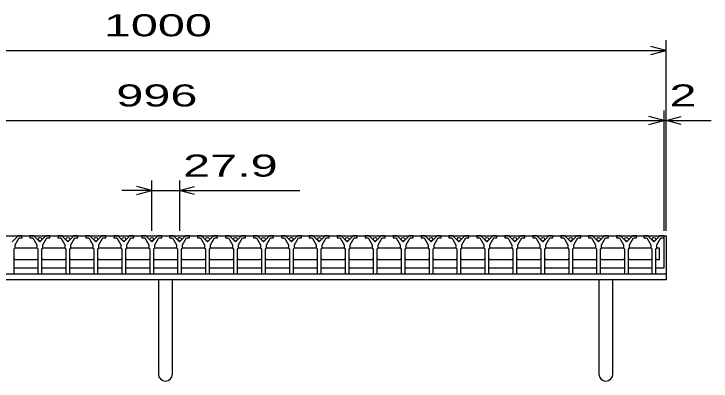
# Model space of a CAD drawing. Units: millimetres, scale not verified. Extents: x -1820 to 1724, y -1285 to 1059.
# Drawn here: x -1079 to -383, y -632 to -266 of the extents above; entities that cross this region are included whole.
import ezdxf
from ezdxf.enums import TextEntityAlignment as Align

# ---------------------------------------------------------------- set-up
doc = ezdxf.new("R2010")
doc.units = ezdxf.units.MM
doc.header["$LTSCALE"] = 10
for name, color, linetype, lineweight in [('16', 3, 'Continuous', 25), ('17', 3, 'Continuous', 25), ('19', 6, 'Continuous', 25), ('22', 2, 'Continuous', 25)]:
    doc.layers.add(name, color=color, linetype=linetype, lineweight=lineweight)
doc.styles.add('ベクトル', font='')
doc.styles.get('ベクトル').set_extended_font_data('ベクトル')

msp = doc.modelspace()

# ---------------------------------------------------------------- linework, layer by layer
at = {"layer": '16'}
for p, q in [((-1426, -487), (-430, -487)), ((-1075.2, -487), (-1081.2, -493)), ((-1071.2, -487), (-1075.2, -487)), ((-1071.2, -489), (-1071.2, -487)), ((-1063.3, -487), (-1063.3, -489)), ((-1059.3, -487), (-1063.3, -487)), ((-1053.3, -493), (-1059.3, -487)), ((-1047.3, -487), (-1053.3, -493)), ((-1043.3, -487), (-1047.3, -487)), ((-1043.3, -489), (-1043.3, -487)), ((-1035.4, -487), (-1035.4, -489)), ((-1031.4, -487), (-1035.4, -487)), ((-1025.4, -493), (-1031.4, -487)), ((-1019.4, -487), (-1025.4, -493)), ((-1015.4, -487), (-1019.4, -487)), ((-1015.4, -489), (-1015.4, -487)), ((-1007.5, -487), (-1007.5, -489)), ((-1003.5, -487), (-1007.5, -487)), ((-997.5, -493), (-1003.5, -487)), ((-991.5, -487), (-997.5, -493)), ((-987.5, -487), (-991.5, -487)), ((-987.5, -489), (-987.5, -487)), ((-979.6, -487), (-979.6, -489)), ((-975.6, -487), (-979.6, -487)), ((-969.6, -493), (-975.6, -487)), ((-963.6, -487), (-969.6, -493)), ((-959.6, -487), (-963.6, -487)), ((-959.6, -489), (-959.6, -487)), ((-951.7, -487), (-951.7, -489)), ((-947.7, -487), (-951.7, -487)), ((-941.7, -493), (-947.7, -487)), ((-935.7, -487), (-941.7, -493)), ((-931.7, -487), (-935.7, -487)), ((-931.7, -489), (-931.7, -487)), ((-923.8, -487), (-923.8, -489)), ((-919.8, -487), (-923.8, -487)), ((-913.8, -493), (-919.8, -487)), ((-907.8, -487), (-913.8, -493)), ((-903.8, -487), (-907.8, -487)), ((-903.8, -489), (-903.8, -487)), ((-895.9, -487), (-895.9, -489)), ((-891.9, -487), (-895.9, -487)), ((-885.9, -493), (-891.9, -487)), ((-879.9, -487), (-885.9, -493)), ((-875.9, -487), (-879.9, -487)), ((-875.9, -489), (-875.9, -487)), ((-868, -487), (-868, -489)), ((-864, -487), (-868, -487)), ((-858, -493), (-864, -487)), ((-852, -487), (-858, -493)), ((-848, -487), (-852, -487)), ((-848, -489), (-848, -487)), ((-840.1, -487), (-840.1, -489)), ((-836.1, -487), (-840.1, -487)), ((-830.1, -493), (-836.1, -487)), ((-824.1, -487), (-830.1, -493)), ((-820.1, -487), (-824.1, -487)), ((-820.1, -489), (-820.1, -487)), ((-812.2, -487), (-812.2, -489)), ((-808.2, -487), (-812.2, -487)), ((-802.2, -493), (-808.2, -487)), ((-796.2, -487), (-802.2, -493)), ((-792.2, -487), (-796.2, -487)), ((-792.2, -489), (-792.2, -487)), ((-784.3, -487), (-784.3, -489)), ((-780.3, -487), (-784.3, -487)), ((-774.3, -493), (-780.3, -487)), ((-768.3, -487), (-774.3, -493)), ((-764.3, -487), (-768.3, -487)), ((-764.3, -489), (-764.3, -487)), ((-756.4, -487), (-756.4, -489)), ((-752.4, -487), (-756.4, -487)), ((-746.4, -493), (-752.4, -487)), ((-740.4, -487), (-746.4, -493)), ((-736.4, -487), (-740.4, -487)), ((-736.4, -489), (-736.4, -487)), ((-728.5, -487), (-728.5, -489)), ((-724.5, -487), (-728.5, -487)), ((-718.5, -493), (-724.5, -487)), ((-712.5, -487), (-718.5, -493)), ((-708.5, -487), (-712.5, -487)), ((-708.5, -489), (-708.5, -487)), ((-700.6, -487), (-700.6, -489)), ((-696.6, -487), (-700.6, -487)), ((-690.6, -493), (-696.6, -487)), ((-684.6, -487), (-690.6, -493)), ((-680.6, -487), (-684.6, -487)), ((-680.6, -489), (-680.6, -487)), ((-672.7, -487), (-672.7, -489)), ((-668.7, -487), (-672.7, -487)), ((-662.7, -493), (-668.7, -487)), ((-656.7, -487), (-662.7, -493)), ((-652.7, -487), (-656.7, -487)), ((-652.7, -489), (-652.7, -487)), ((-644.8, -487), (-644.8, -489)), ((-640.8, -487), (-644.8, -487)), ((-634.8, -493), (-640.8, -487)), ((-628.8, -487), (-634.8, -493)), ((-624.8, -487), (-628.8, -487)), ((-624.8, -489), (-624.8, -487)), ((-616.9, -487), (-616.9, -489)), ((-612.9, -487), (-616.9, -487)), ((-606.9, -493), (-612.9, -487)), ((-600.9, -487), (-606.9, -493)), ((-596.9, -487), (-600.9, -487)), ((-596.9, -489), (-596.9, -487)), ((-589, -487), (-589, -489)), ((-585, -487), (-589, -487)), ((-579, -493), (-585, -487)), ((-573, -487), (-579, -493)), ((-569, -487), (-573, -487)), ((-569, -489), (-569, -487)), ((-561.1, -487), (-561.1, -489)), ((-557.1, -487), (-561.1, -487)), ((-551.1, -493), (-557.1, -487)), ((-545.1, -487), (-551.1, -493)), ((-541.1, -487), (-545.1, -487)), ((-541.1, -489), (-541.1, -487)), ((-533.2, -487), (-533.2, -489)), ((-529.2, -487), (-533.2, -487)), ((-523.2, -493), (-529.2, -487)), ((-517.2, -487), (-523.2, -493)), ((-513.2, -487), (-517.2, -487)), ((-513.2, -489), (-513.2, -487)), ((-505.3, -487), (-505.3, -489)), ((-501.3, -487), (-505.3, -487)), ((-495.3, -493), (-501.3, -487)), ((-489.3, -487), (-495.3, -493)), ((-485.3, -487), (-489.3, -487)), ((-485.3, -489), (-485.3, -487)), ((-477.4, -487), (-477.4, -489)), ((-473.4, -487), (-477.4, -487)), ((-467.4, -493), (-473.4, -487)), ((-461.4, -487), (-467.4, -493)), ((-457.4, -487), (-461.4, -487)), ((-457.4, -489), (-457.4, -487)), ((-450, -487), (-450, -489)), ((-446, -487), (-450, -487)), ((-440, -493), (-446, -487)), ((-434, -487), (-440, -493)), ((-430, -487), (-434, -487)), ((-430, -489), (-430, -487)), ((-430, -519), (-430, -487)), ((-1078.2, -496), (-1074.2, -489)), ((-1074.2, -489), (-1071.2, -489)), ((-1063.3, -489), (-1060.3, -489)), ((-1060.3, -489), (-1056.3, -496)), ((-1050.3, -496), (-1046.3, -489)), ((-1046.3, -489), (-1043.3, -489)), ((-1035.4, -489), (-1032.4, -489)), ((-1032.4, -489), (-1028.4, -496)), ((-1022.4, -496), (-1018.4, -489)), ((-1018.4, -489), (-1015.4, -489)), ((-1007.5, -489), (-1004.5, -489)), ((-1004.5, -489), (-1000.5, -496)), ((-994.5, -496), (-990.5, -489)), ((-990.5, -489), (-987.5, -489)), ((-979.6, -489), (-976.6, -489)), ((-976.6, -489), (-972.6, -496)), ((-966.6, -496), (-962.6, -489)), ((-962.6, -489), (-959.6, -489)), ((-951.7, -489), (-948.7, -489)), ((-948.7, -489), (-944.7, -496)), ((-938.7, -496), (-934.7, -489)), ((-934.7, -489), (-931.7, -489)), ((-923.8, -489), (-920.8, -489)), ((-920.8, -489), (-916.8, -496)), ((-910.8, -496), (-906.8, -489)), ((-906.8, -489), (-903.8, -489)), ((-895.9, -489), (-892.9, -489)), ((-892.9, -489), (-888.9, -496)), ((-882.9, -496), (-878.9, -489)), ((-878.9, -489), (-875.9, -489)), ((-868, -489), (-865, -489)), ((-865, -489), (-861, -496)), ((-855, -496), (-851, -489)), ((-851, -489), (-848, -489)), ((-840.1, -489), (-837.1, -489)), ((-837.1, -489), (-833.1, -496)), ((-827.1, -496), (-823.1, -489)), ((-823.1, -489), (-820.1, -489)), ((-812.2, -489), (-809.2, -489)), ((-809.2, -489), (-805.2, -496)), ((-799.2, -496), (-795.2, -489)), ((-795.2, -489), (-792.2, -489)), ((-784.3, -489), (-781.3, -489)), ((-781.3, -489), (-777.3, -496)), ((-771.3, -496), (-767.3, -489)), ((-767.3, -489), (-764.3, -489)), ((-756.4, -489), (-753.4, -489)), ((-753.4, -489), (-749.4, -496)), ((-743.4, -496), (-739.4, -489)), ((-739.4, -489), (-736.4, -489)), ((-728.5, -489), (-725.5, -489)), ((-725.5, -489), (-721.5, -496)), ((-715.5, -496), (-711.5, -489)), ((-711.5, -489), (-708.5, -489)), ((-700.6, -489), (-697.6, -489)), ((-697.6, -489), (-693.6, -496)), ((-687.6, -496), (-683.6, -489)), ((-683.6, -489), (-680.6, -489)), ((-672.7, -489), (-669.7, -489)), ((-669.7, -489), (-665.7, -496)), ((-659.7, -496), (-655.7, -489)), ((-655.7, -489), (-652.7, -489)), ((-644.8, -489), (-641.8, -489)), ((-641.8, -489), (-637.8, -496)), ((-631.8, -496), (-627.8, -489)), ((-627.8, -489), (-624.8, -489)), ((-616.9, -489), (-613.9, -489)), ((-613.9, -489), (-609.9, -496)), ((-603.9, -496), (-599.9, -489)), ((-599.9, -489), (-596.9, -489)), ((-589, -489), (-586, -489)), ((-586, -489), (-582, -496)), ((-576, -496), (-572, -489)), ((-572, -489), (-569, -489)), ((-561.1, -489), (-558.1, -489)), ((-558.1, -489), (-554.1, -496)), ((-548.1, -496), (-544.1, -489)), ((-544.1, -489), (-541.1, -489)), ((-533.2, -489), (-530.2, -489)), ((-530.2, -489), (-526.2, -496)), ((-520.2, -496), (-516.2, -489)), ((-516.2, -489), (-513.2, -489)), ((-505.3, -489), (-502.3, -489)), ((-502.3, -489), (-498.3, -496)), ((-492.3, -496), (-488.3, -489)), ((-488.3, -489), (-485.3, -489)), ((-477.4, -489), (-474.4, -489)), ((-474.4, -489), (-470.4, -496)), ((-464.4, -496), (-460.4, -489)), ((-460.4, -489), (-457.4, -489)), ((-450, -489), (-447, -489)), ((-447, -489), (-443, -496)), ((-437, -496), (-433, -489)), ((-433, -489), (-430, -489)), ((-1079.2, -500), (-1078.2, -499)), ((-1079.2, -525), (-1079.2, -500)), ((-1078.95, -500), (-1077.95, -499)), ((-1078.2, -499), (-1078.2, -496)), ((-1077.95, -499), (-1056.55, -499)), ((-1056.55, -499), (-1055.55, -500)), ((-1056.3, -496), (-1056.3, -499)), ((-1056.3, -499), (-1055.3, -500)), ((-1055.3, -500), (-1055.3, -525)), ((-1051.3, -500), (-1050.3, -499)), ((-1051.3, -525), (-1051.3, -500)), ((-1051.05, -500), (-1050.05, -499)), ((-1050.3, -499), (-1050.3, -496)), ((-1050.05, -499), (-1028.65, -499)), ((-1028.65, -499), (-1027.65, -500)), ((-1028.4, -496), (-1028.4, -499)), ((-1028.4, -499), (-1027.4, -500)), ((-1027.4, -500), (-1027.4, -525)), ((-1023.4, -500), (-1022.4, -499)), ((-1023.4, -525), (-1023.4, -500)), ((-1023.15, -500), (-1022.15, -499)), ((-1022.4, -499), (-1022.4, -496)), ((-1022.15, -499), (-1000.75, -499)), ((-1000.75, -499), (-999.75, -500)), ((-1000.5, -496), (-1000.5, -499)), ((-1000.5, -499), (-999.5, -500)), ((-999.5, -500), (-999.5, -525)), ((-995.5, -500), (-994.5, -499)), ((-995.5, -525), (-995.5, -500)), ((-995.25, -500), (-994.25, -499)), ((-994.5, -499), (-994.5, -496)), ((-994.25, -499), (-972.85, -499)), ((-972.85, -499), (-971.85, -500)), ((-972.6, -496), (-972.6, -499)), ((-972.6, -499), (-971.6, -500)), ((-971.6, -500), (-971.6, -525)), ((-967.6, -500), (-966.6, -499)), ((-967.6, -525), (-967.6, -500)), ((-967.35, -500), (-966.35, -499)), ((-966.6, -499), (-966.6, -496)), ((-966.35, -499), (-944.95, -499)), ((-944.95, -499), (-943.95, -500)), ((-944.7, -496), (-944.7, -499)), ((-944.7, -499), (-943.7, -500)), ((-943.7, -500), (-943.7, -525)), ((-939.7, -500), (-938.7, -499)), ((-939.7, -525), (-939.7, -500)), ((-939.45, -500), (-938.45, -499)), ((-938.7, -499), (-938.7, -496)), ((-938.45, -499), (-917.05, -499)), ((-917.05, -499), (-916.05, -500)), ((-916.8, -496), (-916.8, -499)), ((-916.8, -499), (-915.8, -500)), ((-915.8, -500), (-915.8, -525)), ((-911.8, -500), (-910.8, -499)), ((-911.8, -525), (-911.8, -500)), ((-911.55, -500), (-910.55, -499)), ((-910.8, -499), (-910.8, -496)), ((-910.55, -499), (-889.15, -499)), ((-889.15, -499), (-888.15, -500)), ((-888.9, -496), (-888.9, -499)), ((-888.9, -499), (-887.9, -500)), ((-887.9, -500), (-887.9, -525)), ((-883.9, -500), (-882.9, -499)), ((-883.9, -525), (-883.9, -500)), ((-883.65, -500), (-882.65, -499)), ((-882.9, -499), (-882.9, -496)), ((-882.65, -499), (-861.25, -499)), ((-861.25, -499), (-860.25, -500)), ((-861, -496), (-861, -499)), ((-861, -499), (-860, -500)), ((-860, -500), (-860, -525)), ((-856, -500), (-855, -499)), ((-856, -525), (-856, -500)), ((-855.75, -500), (-854.75, -499)), ((-855, -499), (-855, -496)), ((-854.75, -499), (-833.35, -499)), ((-833.35, -499), (-832.35, -500)), ((-833.1, -496), (-833.1, -499)), ((-833.1, -499), (-832.1, -500)), ((-832.1, -500), (-832.1, -525)), ((-828.1, -500), (-827.1, -499)), ((-828.1, -525), (-828.1, -500)), ((-827.85, -500), (-826.85, -499)), ((-827.1, -499), (-827.1, -496)), ((-826.85, -499), (-805.45, -499)), ((-805.45, -499), (-804.45, -500)), ((-805.2, -496), (-805.2, -499)), ((-805.2, -499), (-804.2, -500)), ((-804.2, -500), (-804.2, -525)), ((-800.2, -500), (-799.2, -499)), ((-800.2, -525), (-800.2, -500)), ((-799.95, -500), (-798.95, -499)), ((-799.2, -499), (-799.2, -496)), ((-798.95, -499), (-777.55, -499)), ((-777.55, -499), (-776.55, -500)), ((-777.3, -496), (-777.3, -499)), ((-777.3, -499), (-776.3, -500)), ((-776.3, -500), (-776.3, -525)), ((-772.3, -500), (-771.3, -499)), ((-772.3, -525), (-772.3, -500)), ((-772.05, -500), (-771.05, -499)), ((-771.3, -499), (-771.3, -496)), ((-771.05, -499), (-749.65, -499)), ((-749.65, -499), (-748.65, -500)), ((-749.4, -496), (-749.4, -499)), ((-749.4, -499), (-748.4, -500)), ((-748.4, -500), (-748.4, -525)), ((-744.4, -500), (-743.4, -499)), ((-744.4, -525), (-744.4, -500)), ((-744.15, -500), (-743.15, -499)), ((-743.4, -499), (-743.4, -496)), ((-743.15, -499), (-721.75, -499)), ((-721.75, -499), (-720.75, -500)), ((-721.5, -496), (-721.5, -499)), ((-721.5, -499), (-720.5, -500)), ((-720.5, -500), (-720.5, -525)), ((-716.5, -500), (-715.5, -499)), ((-716.5, -525), (-716.5, -500)), ((-716.25, -500), (-715.25, -499)), ((-715.5, -499), (-715.5, -496)), ((-715.25, -499), (-693.85, -499)), ((-693.85, -499), (-692.85, -500)), ((-693.6, -496), (-693.6, -499)), ((-693.6, -499), (-692.6, -500)), ((-692.6, -500), (-692.6, -525)), ((-688.6, -500), (-687.6, -499)), ((-688.6, -525), (-688.6, -500)), ((-688.35, -500), (-687.35, -499)), ((-687.6, -499), (-687.6, -496)), ((-687.35, -499), (-665.95, -499)), ((-665.95, -499), (-664.95, -500)), ((-665.7, -496), (-665.7, -499)), ((-665.7, -499), (-664.7, -500)), ((-664.7, -500), (-664.7, -525)), ((-660.7, -500), (-659.7, -499)), ((-660.7, -525), (-660.7, -500)), ((-660.45, -500), (-659.45, -499)), ((-659.7, -499), (-659.7, -496)), ((-659.45, -499), (-638.05, -499)), ((-638.05, -499), (-637.05, -500)), ((-637.8, -496), (-637.8, -499)), ((-637.8, -499), (-636.8, -500)), ((-636.8, -500), (-636.8, -525)), ((-632.8, -500), (-631.8, -499)), ((-632.8, -525), (-632.8, -500)), ((-632.55, -500), (-631.55, -499)), ((-631.8, -499), (-631.8, -496)), ((-631.55, -499), (-610.15, -499)), ((-610.15, -499), (-609.15, -500)), ((-609.9, -496), (-609.9, -499)), ((-609.9, -499), (-608.9, -500)), ((-608.9, -500), (-608.9, -525)), ((-604.9, -500), (-603.9, -499)), ((-604.9, -525), (-604.9, -500)), ((-604.65, -500), (-603.65, -499)), ((-603.9, -499), (-603.9, -496)), ((-603.65, -499), (-582.25, -499)), ((-582.25, -499), (-581.25, -500)), ((-582, -496), (-582, -499)), ((-582, -499), (-581, -500)), ((-581, -500), (-581, -525)), ((-577, -500), (-576, -499)), ((-577, -525), (-577, -500)), ((-576.75, -500), (-575.75, -499)), ((-576, -499), (-576, -496)), ((-575.75, -499), (-554.35, -499)), ((-554.35, -499), (-553.35, -500)), ((-554.1, -496), (-554.1, -499)), ((-554.1, -499), (-553.1, -500)), ((-553.1, -500), (-553.1, -525)), ((-549.1, -500), (-548.1, -499)), ((-549.1, -525), (-549.1, -500)), ((-548.85, -500), (-547.85, -499)), ((-548.1, -499), (-548.1, -496)), ((-547.85, -499), (-526.45, -499)), ((-526.45, -499), (-525.45, -500)), ((-526.2, -496), (-526.2, -499)), ((-526.2, -499), (-525.2, -500)), ((-525.2, -500), (-525.2, -525)), ((-521.2, -500), (-520.2, -499)), ((-521.2, -525), (-521.2, -500)), ((-520.95, -500), (-519.95, -499)), ((-520.2, -499), (-520.2, -496)), ((-519.95, -499), (-498.55, -499)), ((-498.55, -499), (-497.55, -500)), ((-498.3, -496), (-498.3, -499)), ((-498.3, -499), (-497.3, -500)), ((-497.3, -500), (-497.3, -525)), ((-493.3, -500), (-492.3, -499)), ((-493.3, -525), (-493.3, -500)), ((-493.05, -500), (-492.05, -499)), ((-492.3, -499), (-492.3, -496)), ((-492.05, -499), (-470.65, -499)), ((-470.65, -499), (-469.65, -500)), ((-470.4, -496), (-470.4, -499)), ((-470.4, -499), (-469.4, -500)), ((-469.4, -500), (-469.4, -525)), ((-465.4, -500), (-464.4, -499)), ((-465.4, -525), (-465.4, -500)), ((-465.15, -500), (-464.15, -499)), ((-464.4, -499), (-464.4, -496)), ((-464.15, -499), (-443.25, -499)), ((-443.25, -499), (-442.25, -500)), ((-443, -496), (-443, -499)), ((-443, -499), (-442, -500)), ((-442, -500), (-442, -525)), ((-438, -500), (-437, -499)), ((-438, -525), (-438, -500)), ((-437, -499), (-437, -496)), ((-1077.95, -511), (-1078.95, -510)), ((-1056.55, -511), (-1077.95, -511)), ((-1055.55, -510), (-1056.55, -511)), ((-1050.05, -511), (-1051.05, -510)), ((-1028.65, -511), (-1050.05, -511)), ((-1027.65, -510), (-1028.65, -511)), ((-1022.15, -511), (-1023.15, -510)), ((-1000.75, -511), (-1022.15, -511)), ((-999.75, -510), (-1000.75, -511)), ((-994.25, -511), (-995.25, -510)), ((-972.85, -511), (-994.25, -511)), ((-971.85, -510), (-972.85, -511)), ((-966.35, -511), (-967.35, -510)), ((-944.95, -511), (-966.35, -511)), ((-943.95, -510), (-944.95, -511)), ((-938.45, -511), (-939.45, -510)), ((-917.05, -511), (-938.45, -511)), ((-916.05, -510), (-917.05, -511)), ((-910.55, -511), (-911.55, -510)), ((-889.15, -511), (-910.55, -511)), ((-888.15, -510), (-889.15, -511)), ((-882.65, -511), (-883.65, -510)), ((-861.25, -511), (-882.65, -511)), ((-860.25, -510), (-861.25, -511)), ((-854.75, -511), (-855.75, -510)), ((-833.35, -511), (-854.75, -511)), ((-832.35, -510), (-833.35, -511)), ((-826.85, -511), (-827.85, -510)), ((-805.45, -511), (-826.85, -511)), ((-804.45, -510), (-805.45, -511)), ((-798.95, -511), (-799.95, -510)), ((-777.55, -511), (-798.95, -511)), ((-776.55, -510), (-777.55, -511)), ((-771.05, -511), (-772.05, -510)), ((-749.65, -511), (-771.05, -511)), ((-748.65, -510), (-749.65, -511)), ((-743.15, -511), (-744.15, -510)), ((-721.75, -511), (-743.15, -511)), ((-720.75, -510), (-721.75, -511)), ((-715.25, -511), (-716.25, -510)), ((-693.85, -511), (-715.25, -511)), ((-692.85, -510), (-693.85, -511)), ((-687.35, -511), (-688.35, -510)), ((-665.95, -511), (-687.35, -511)), ((-664.95, -510), (-665.95, -511)), ((-659.45, -511), (-660.45, -510)), ((-638.05, -511), (-659.45, -511)), ((-637.05, -510), (-638.05, -511)), ((-631.55, -511), (-632.55, -510)), ((-610.15, -511), (-631.55, -511)), ((-609.15, -510), (-610.15, -511)), ((-603.65, -511), (-604.65, -510)), ((-582.25, -511), (-603.65, -511)), ((-581.25, -510), (-582.25, -511)), ((-575.75, -511), (-576.75, -510)), ((-554.35, -511), (-575.75, -511)), ((-553.35, -510), (-554.35, -511)), ((-547.85, -511), (-548.85, -510)), ((-526.45, -511), (-547.85, -511)), ((-525.45, -510), (-526.45, -511)), ((-519.95, -511), (-520.95, -510)), ((-498.55, -511), (-519.95, -511)), ((-497.55, -510), (-498.55, -511)), ((-492.05, -511), (-493.05, -510)), ((-470.65, -511), (-492.05, -511)), ((-469.65, -510), (-470.65, -511)), ((-464.15, -511), (-465.15, -510)), ((-443.25, -511), (-464.15, -511)), ((-442.25, -510), (-443.25, -511)), ((-1078.95, -519), (-1055.55, -519)), ((-1051.05, -519), (-1027.65, -519)), ((-1023.15, -519), (-999.75, -519)), ((-995.25, -519), (-971.85, -519)), ((-967.35, -519), (-943.95, -519)), ((-939.45, -519), (-916.05, -519)), ((-911.55, -519), (-888.15, -519)), ((-883.65, -519), (-860.25, -519)), ((-855.75, -519), (-832.35, -519)), ((-827.85, -519), (-804.45, -519)), ((-799.95, -519), (-776.55, -519)), ((-772.05, -519), (-748.65, -519)), ((-744.15, -519), (-720.75, -519)), ((-716.25, -519), (-692.85, -519)), ((-688.35, -519), (-664.95, -519)), ((-660.45, -519), (-637.05, -519)), ((-632.55, -519), (-609.15, -519)), ((-604.65, -519), (-581.25, -519)), ((-576.75, -519), (-553.35, -519)), ((-548.85, -519), (-525.45, -519)), ((-520.95, -519), (-497.55, -519)), ((-493.05, -519), (-469.65, -519)), ((-465.15, -519), (-442.25, -519)), ((-437.75, -519), (-430, -519)), ((-1083.2, -525), (-1079.2, -525)), ((-1055.3, -525), (-1051.3, -525)), ((-1027.4, -525), (-1023.4, -525)), ((-999.5, -525), (-995.5, -525)), ((-971.6, -525), (-967.6, -525)), ((-943.7, -525), (-939.7, -525)), ((-915.8, -525), (-911.8, -525)), ((-887.9, -525), (-883.9, -525)), ((-860, -525), (-856, -525)), ((-832.1, -525), (-828.1, -525)), ((-804.2, -525), (-800.2, -525)), ((-776.3, -525), (-772.3, -525)), ((-748.4, -525), (-744.4, -525)), ((-720.5, -525), (-716.5, -525)), ((-692.6, -525), (-688.6, -525)), ((-664.7, -525), (-660.7, -525)), ((-636.8, -525), (-632.8, -525)), ((-608.9, -525), (-604.9, -525)), ((-581, -525), (-577, -525)), ((-553.1, -525), (-549.1, -525)), ((-525.2, -525), (-521.2, -525)), ((-497.3, -525), (-493.3, -525)), ((-469.4, -525), (-465.4, -525)), ((-442, -525), (-438, -525))]:
    msp.add_line(p, q, dxfattribs=at)
for centre in [(-1053.3, -490.5), (-1025.4, -490.5), (-997.5, -490.5), (-969.6, -490.5), (-941.7, -490.5), (-913.8, -490.5), (-885.9, -490.5), (-858, -490.5), (-830.1, -490.5), (-802.2, -490.5), (-774.3, -490.5), (-746.4, -490.5), (-718.5, -490.5), (-690.6, -490.5), (-662.7, -490.5), (-634.8, -490.5), (-606.9, -490.5), (-579, -490.5), (-551.1, -490.5), (-523.2, -490.5), (-495.3, -490.5), (-467.4, -490.5), (-440, -490.5)]:
    msp.add_circle(centre, 1.8, dxfattribs=at)
at = {"layer": '17'}
for p, q in [((-437.75, -500), (-436.75, -499)), ((-436.75, -499), (-434.75, -499)), ((-434.75, -499), (-434.75, -511)), ((-436.75, -511), (-437.75, -510)), ((-434.75, -511), (-436.75, -511))]:
    msp.add_line(p, q, dxfattribs=at)
at = {"layer": '19'}
for p, q in [((-430, -487), (-428, -487)), ((-428, -487), (-428, -525)), ((-1428, -525), (-428, -525)), ((-428, -525), (-428, -531)), ((-428, -531), (-1428, -531)), ((-935, -531), (-935, -625)), ((-921, -625), (-921, -531)), ((-495, -531), (-495, -625)), ((-481, -625), (-481, -531))]:
    msp.add_line(p, q, dxfattribs=at)
for centre in [(-928, -625), (-488, -625)]:
    msp.add_arc(centre, 7, 180, 0, dxfattribs=at)
at = {"layer": '22', "color": 4}
for p, q in [((-428, -482), (-428, -292)), ((-428, -302), (-443, -298)), ((-1428, -302), (-428, -302)), ((-443, -306), (-428, -302)), ((-430, -482), (-430, -362)), ((-428, -482), (-428, -362)), ((-430, -372), (-445, -368)), ((-428, -372), (-413, -368)), ((-1426, -372), (-430, -372)), ((-445, -376), (-430, -372)), ((-430, -372), (-428, -372)), ((-413, -376), (-428, -372)), ((-428, -372), (-383, -372)), ((-941.7, -442), (-956.7, -438)), ((-941.7, -482), (-941.7, -432)), ((-913.8, -432), (-913.8, -482)), ((-913.8, -442), (-898.8, -438)), ((-941.7, -442), (-971.7, -442)), ((-956.7, -446), (-941.7, -442)), ((-941.7, -442), (-913.8, -442)), ((-898.8, -446), (-913.8, -442)), ((-913.8, -442), (-793.8, -442))]:
    msp.add_line(p, q, dxfattribs=at)

# ---------------------------------------------------------------- texts
at = {"layer": '22', "style": 'ベクトル', "width": 1.65}
for s, p in [(' 1000 ', (-1003, -277)), (' 996 ', (-990.5, -347)), (' 2 ', (-438, -347)), (' 27.9 ', (-923.8, -417))]:
    msp.add_text(s, height=21.99, dxfattribs=at).set_placement(p, align=Align.MIDDLE_LEFT)

doc.saveas('drawing.dxf')
